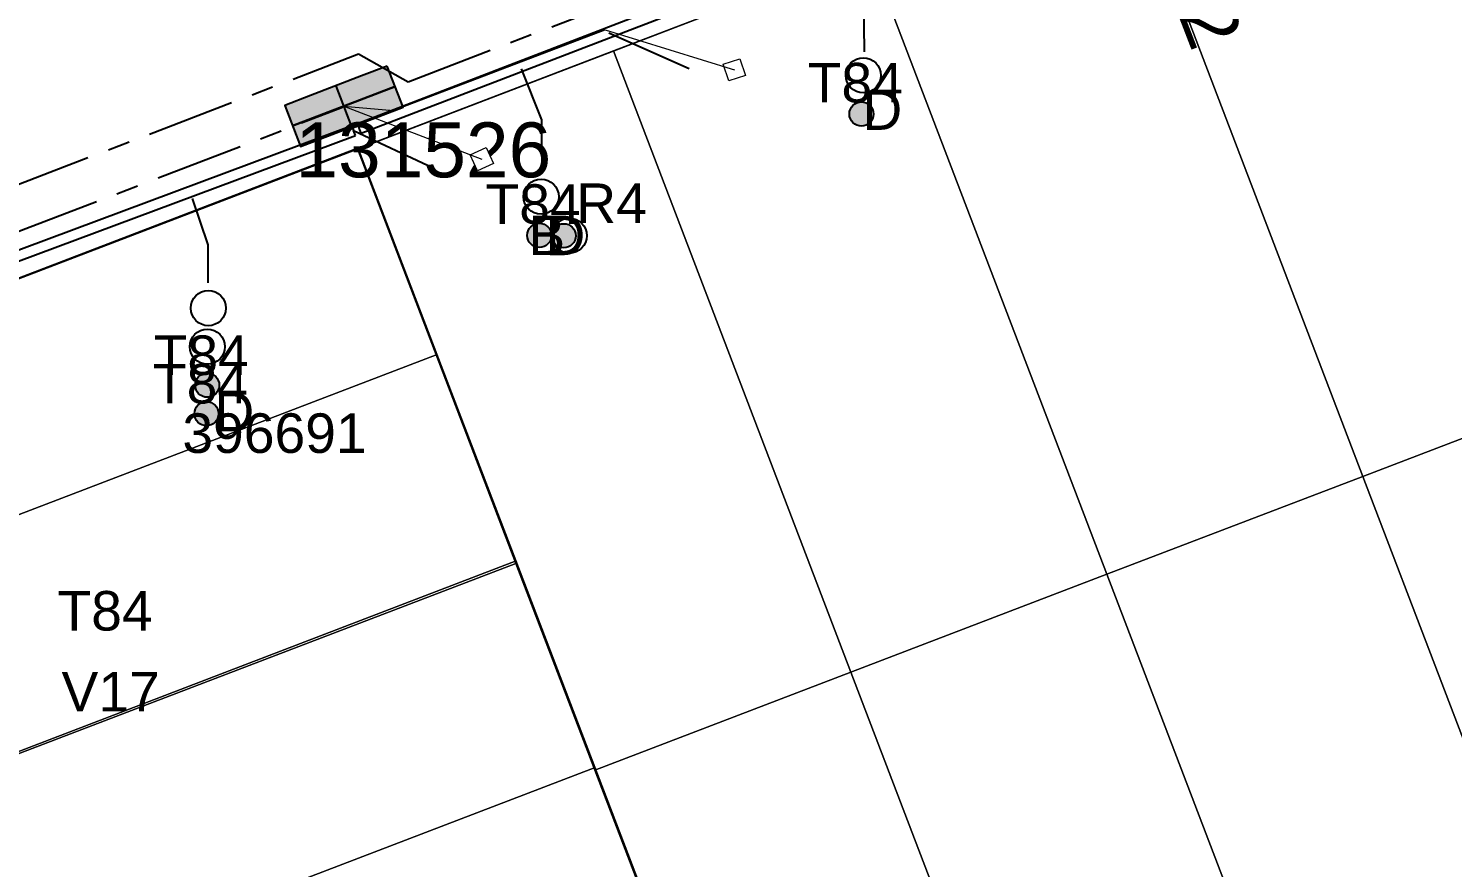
# Model space of a CAD drawing. Header units: metres. Extents: x 0 to 310918, y 0 to 6270107.
# Drawn here: x 310169.1 to 310234, y 6269802 to 6269840.2 of the extents above; entities that cross this region are included whole.
import ezdxf
from ezdxf.enums import TextEntityAlignment as Align

# ---------------------------------------------------------------- set-up
doc = ezdxf.new("R2010")
doc.units = ezdxf.units.M
doc.linetypes.add('Cable Exist UG', pattern=[7, 4, -1, 1, -1])
doc.linetypes.add('PHANTOMX2', pattern=[6.6, 3, -0.75, 0.2, -0.75, 0.2, -0.75, 0.2, -0.75])
doc.layers.get('0').update_dxf_attribs({"color": 6})
doc.layers.add('_User Miscellaneous12', color=252, linetype='Continuous', lineweight=13, plot=False, transparency=0.75)
for name, color, linetype, lineweight in [('Cadastre Buildings_SP_EXT', 78, 'Continuous', 15), ('Cadastre Developer_SP_EXT', 98, 'Continuous', 15), ('Cadastre Developer_SP_NEW', 92, 'Continuous', 15), ('Cadastre Land Parcels_SP_EXT', 118, 'Continuous', 15), ('Cadastre Roads_SP_EXT', 218, 'Continuous', 15), ('Mains_LV_EXT', 163, 'Continuous', 25), ('Services_SP_EXT', 42, 'PHANTOMX2', 20)]:
    doc.layers.add(name, color=color, linetype=linetype, lineweight=lineweight)
for name, color, linetype in [('Duct_SP_EXT', 30, 'Continuous'), ('SupportsUG_SP_LV_EXT', 7, 'Continuous'), ('SupportsUG_SP_LV_SL_EXT', 7, 'Continuous'), ('Trench_SP_EXT', 7, 'Continuous')]:
    doc.layers.add(name, color=color, linetype=linetype)
doc.styles.add('COLUMN_LABEL', font='arial.ttf', dxfattribs={"height": 2})
doc.styles.add('iecARIAL', font='arial.ttf', dxfattribs={"height": 2})
doc.styles.add('POLE_LABEL', font='arial.ttf', dxfattribs={"height": 2})
doc.styles.get("Standard").update_dxf_attribs({"font": 'arial.ttf'})

# ---------------------------------------------------------------- blocks, each defined once
blk = doc.blocks.new('COLUMN_EXT')
blk.add_hatch(color=256).paths.add_polyline_path([(1.5, -1.5), (1.5, 1.5), (-1.5, 1.5), (-1.5, -1.5)])
blk.add_lwpolyline([(1.5, 1.5), (-1.5, 1.5), (-1.5, -1.5), (1.5, -1.5)], close=True)
at = {"flags": 9}
for tag, p in [('NOTES', (-1.813, 2)), ('STREETNAME', (-1.813, 1.6)), ('LOCATION', (-1.813, 1.4)), ('SUBURB', (-1.813, 1.8)), ('LEGEND', (-1.813, 1.2)), ('OWNED_BY', (-1.813, 0.6)), ('USAGE', (-1.813, 1)), ('STATE', (-1.813, 0.8)), ('COLUMN_TYPE', (-1.813, 0.4))]:
    blk.add_attdef(tag, text='', height=0.2, rotation=180, dxfattribs=at).set_placement(p, align=Align.MIDDLE_LEFT)
at = {"flags": 1}
blk.add_attdef('Z', (-1.813, 2.351), '', height=0.2, rotation=180, dxfattribs=at)
at = {"flags": 9}
for tag, style, p in [('STRUCTURE_PLANT_NUMBER', 'POLE_LABEL', (-1.813, -0.031)), ('STREET_CODE', 'COLUMN_LABEL', (-1.813, 0.2))]:
    blk.add_attdef(tag, text='', height=0.2, rotation=180, dxfattribs=dict(at, style=style)).set_placement(p, align=Align.MIDDLE_LEFT)
at = {"style": 'COLUMN_LABEL', "width": 0.9, "flags": 8}
blk.add_attdef('ASSET_NUM', text='', height=2, rotation=270, dxfattribs=at).set_placement((2, -4), align=Align.MIDDLE_LEFT)
blk = doc.blocks.new('PILLAR_EXT')
blk.add_hatch(color=256).paths.add_polyline_path([(-2.5, 1), (-2.5, -1), (2.5, -1), (2.5, 1)])
for p, q in [((0, 1), (0, -1)), ((-2.5, 0), (2.5, 0))]:
    blk.add_line(p, q)
at = {"ltscale": 10}
blk.add_line((2.5, 0), (-2.5, 0), dxfattribs=at)
blk.add_lwpolyline([(-2.5, -1), (-1.25, -1), (1.25, -1), (2.5, -1), (2.5, 1), (-2.5, 1)], close=True)
at = {"width": 0.9, "flags": 8}
blk.add_attdef('ASSET_NUM', text='', height=2, rotation=90, dxfattribs=at).set_placement((-2, 4), align=Align.MIDDLE_LEFT)
for tag, p, flags in [('OWNED_BY', (0, -0.2), 9), ('STATE', (0, -0.4), 9), ('SUPPORT_TYPE', (0, -0.6), 9), ('USAGE', (0, -0.8), 9), ('LEGEND', (0, -1), 9), ('LOCATION', (0, -1.2), 9), ('NOTES', (0, -1.4), 9), ('STREETNAME', (0, -1.8), 9), ('SUBURB', (0, -2), 1), ('PARENT', (0, -1.6), 9)]:
    blk.add_attdef(tag, p, '', height=0.2, dxfattribs=dict(flags=flags))
blk = doc.blocks.new('DUCT_EXT')
blk.add_circle((0, 0.8), 0.8)
at = {"flags": 1}
blk.add_attdef('Z', (0, 0), '', height=0.2, dxfattribs=at)
at = {"flags": 9}
for tag, p in [('DUCT_CODE', (0, 0)), ('XSECT_TYPE', (0, -0.2)), ('STATE', (0, -0.6)), ('FB_REFERENCE', (0, -0.4)), ('NOTES', (0, -0.8))]:
    blk.add_attdef(tag, text='', height=0.2, dxfattribs=at).set_placement(p, align=Align.MIDDLE_LEFT)
blk = doc.blocks.new('CCP_EXT')
at = {"flags": 9}
for tag, p in [('OWNED_BY', (0, -1)), ('USAGE', (0, -1.2)), ('LEGEND', (0, -1.4)), ('STATE', (0, -1.8)), ('LIFE_SUPPORT', (0, -1.6)), ('NOTES', (0, -2))]:
    blk.add_attdef(tag, text='', height=0.2, dxfattribs=at).set_placement(p, align=Align.MIDDLE_LEFT)
at = {"transparency": 33554651}
blk.add_wipeout([(0, 0.566), (0.566, 0), (0, -0.566), (-0.566, 0)], dxfattribs=at)
blk.add_lwpolyline([(-0.566, 0), (0, 0.566), (0.566, 0), (0, -0.566), (-0.566, 0)])
at = {"flags": 1}
blk.add_attdef('Z', (0, 0), '', height=0.2, dxfattribs=at)
at = {"flags": 9}
for tag, p in [('CCP_TYPE', (0, 0)), ('OPERATING_VOLTAGE', (0, -0.6)), ('CONSTRUCTED_VOLTAGE', (0, -0.2)), ('NO_PHASES', (0, -0.4)), ('ORIENTATION', (0, -0.8))]:
    blk.add_attdef(tag, text='', height=0.2, dxfattribs=at).set_placement(p, align=Align.MIDDLE_LEFT)
blk = doc.blocks.new('CABLE_LARGE_EXT')
h = blk.add_hatch(color=256)
edge = h.paths.add_edge_path()
edge.add_arc((0, 0.55), 0.55, 0, 360)
blk.add_circle((0, 0.55), 0.55)
at = {"flags": 1}
blk.add_attdef('Z', (0, 0), '', height=0.2, dxfattribs=at)
at = {"flags": 9}
for tag, p in [('COND_CODE', (0, 0)), ('XSECT_SIZE', (0, -0.6)), ('STATE', (0, -0.4)), ('FB_REFERENCE', (0, -0.2)), ('NOTES', (0, -0.8))]:
    blk.add_attdef(tag, text='', height=0.2, dxfattribs=at).set_placement(p, align=Align.MIDDLE_LEFT)

msp = doc.modelspace()

# ---------------------------------------------------------------- linework, layer by layer
at = {"layer": 'Cadastre Buildings_SP_EXT', "linetype": 'Continuous'}
msp.add_lwpolyline([(310198.524, 6269797.029), (310194.931, 6269806.431), (310191.336, 6269815.833), (310162.182, 6269804.706), (310169.305, 6269785.869), (310198.524, 6269797.029)], close=True, dxfattribs=at)
at = {"layer": 'Cadastre Developer_SP_EXT'}
for points in [[(310184.149, 6269834.753), (310158.611, 6269824.977), (310156.306, 6269819.818), (310158.472, 6269814.147), (310187.746, 6269825.354), (310184.149, 6269834.753)], [(310187.746, 6269825.354), (310158.472, 6269814.147), (310162.063, 6269804.745), (310191.345, 6269815.954), (310187.746, 6269825.354)], [(310191.345, 6269815.954), (310162.063, 6269804.745), (310165.654, 6269795.342), (310194.943, 6269806.554), (310191.345, 6269815.954)], [(310194.943, 6269806.554), (310165.654, 6269795.342), (310169.246, 6269785.939), (310198.542, 6269797.153), (310194.943, 6269806.554)]]:
    msp.add_lwpolyline(points, close=True, dxfattribs=at)
at = {"layer": 'Cadastre Developer_SP_NEW', "linetype": 'Continuous'}
for points in [[(310241.566, 6269824.261), (310230.759, 6269852.551), (310219.101, 6269848.09), (310229.907, 6269819.804), (310241.566, 6269824.261)], [(310229.907, 6269819.804), (310219.101, 6269848.09), (310207.443, 6269843.629), (310218.248, 6269815.347), (310229.907, 6269819.804)], [(310252.358, 6269796.042), (310241.566, 6269824.261), (310229.907, 6269819.804), (310240.7, 6269791.581), (310252.358, 6269796.042)], [(310240.7, 6269791.581), (310229.907, 6269819.804), (310218.248, 6269815.347), (310229.042, 6269787.12), (310240.7, 6269791.581)], [(310229.042, 6269787.12), (310218.248, 6269815.347), (310206.589, 6269810.889), (310217.383, 6269782.658), (310229.042, 6269787.12)], [(310217.383, 6269782.658), (310206.589, 6269810.889), (310194.931, 6269806.431), (310198.524, 6269797.029), (310205.726, 6269778.197), (310217.383, 6269782.658)]]:
    msp.add_lwpolyline(points, close=True, dxfattribs=at)
at = {"layer": 'Cadastre Developer_SP_NEW'}
for points in [[(310184.149, 6269834.753), (310158.611, 6269824.977), (310156.306, 6269819.818), (310158.472, 6269814.147), (310187.746, 6269825.354), (310184.149, 6269834.753)], [(310187.746, 6269825.354), (310158.472, 6269814.147), (310162.063, 6269804.745), (310191.345, 6269815.954), (310187.746, 6269825.354)], [(310191.345, 6269815.954), (310162.063, 6269804.745), (310165.654, 6269795.342), (310194.943, 6269806.554), (310191.345, 6269815.954)], [(310194.943, 6269806.554), (310165.654, 6269795.342), (310169.246, 6269785.939), (310198.542, 6269797.153), (310194.943, 6269806.554)]]:
    msp.add_lwpolyline(points, close=True, dxfattribs=at)
at = {"layer": 'Cadastre Land Parcels_SP_EXT', "linetype": 'Continuous'}
for points in [[(310241.566, 6269824.261), (310230.759, 6269852.551), (310219.101, 6269848.09), (310229.907, 6269819.804), (310241.566, 6269824.261)], [(310229.907, 6269819.804), (310219.101, 6269848.09), (310207.443, 6269843.629), (310218.248, 6269815.347), (310229.907, 6269819.804)], [(310218.248, 6269815.347), (310207.443, 6269843.629), (310195.786, 6269839.168), (310206.589, 6269810.889), (310218.248, 6269815.347)], [(310206.589, 6269810.889), (310195.786, 6269839.168), (310184.128, 6269834.706), (310191.336, 6269815.833), (310194.931, 6269806.431), (310206.589, 6269810.889)], [(310252.358, 6269796.042), (310241.566, 6269824.261), (310229.907, 6269819.804), (310240.7, 6269791.581), (310252.358, 6269796.042)], [(310240.7, 6269791.581), (310229.907, 6269819.804), (310218.248, 6269815.347), (310229.042, 6269787.12), (310240.7, 6269791.581)], [(310229.042, 6269787.12), (310218.248, 6269815.347), (310206.589, 6269810.889), (310217.383, 6269782.658), (310229.042, 6269787.12)], [(310217.383, 6269782.658), (310206.589, 6269810.889), (310194.931, 6269806.431), (310198.524, 6269797.029), (310205.726, 6269778.197), (310217.383, 6269782.658)]]:
    msp.add_lwpolyline(points, close=True, dxfattribs=at)
at = {"layer": 'Duct_SP_EXT'}
for p, q in [((310184.118, 6269835.868), (310184.204, 6269835.644)), ((310160.117, 6269826.919), (310183.859, 6269835.774)), ((310160.285, 6269826.469), (310184.027, 6269835.324)), ((310183.859, 6269835.774), (310183.943, 6269835.549)), ((310184.027, 6269835.324), (310183.943, 6269835.549)), ((310184.29, 6269835.42), (310184.204, 6269835.644))]:
    msp.add_line(p, q, dxfattribs=at)
for points in [[(310207.207, 6269839.131), (310207.19, 6269841.547), (310206.264, 6269843.869)], [(310192.535, 6269833.606), (310192.518, 6269836.023), (310191.592, 6269838.344)], [(310177.321, 6269828.618), (310177.321, 6269830.341), (310176.606, 6269832.453)]]:
    msp.add_lwpolyline(points, dxfattribs=at)
at = {"layer": 'Mains_LV_EXT', "linetype": 'Cable Exist UG'}
msp.add_lwpolyline([(310160.203, 6269804.01), (310156.967, 6269804.064), (310150.897, 6269819.968), (310150.897, 6269819.968), (310154.191, 6269827.567), (310159.881, 6269829.669), (310161.964, 6269828.379), (310161.964, 6269828.379), (310183.441, 6269836.6)], dxfattribs=at)
at = {"layer": 'Trench_SP_EXT', "linetype": 'Cable Exist UG'}
for points in [[(310195.573, 6269839.987), (310199.713, 6269838.145)], [(310183.943, 6269835.549), (310187.968, 6269833.663)]]:
    msp.add_lwpolyline(points, dxfattribs=at)

# ---------------------------------------------------------------- block references
at = {"layer": 'Duct_SP_EXT'}
for name, p, rotation in [('DUCT_EXT', (310206.359, 6269838.045), 270.6031209084102), ('CABLE_LARGE_EXT', (310206.526, 6269836.289), 270.6031209084102), ('DUCT_EXT', (310191.687, 6269832.521), 270.6031209084102), ('CABLE_LARGE_EXT', (310191.855, 6269830.765), 270.6031209084102), ('CABLE_LARGE_EXT', (310191.855, 6269830.765), 270.6031209084102), ('CABLE_LARGE_EXT', (310192.966, 6269830.753), 270.0500610910119), ('CABLE_LARGE_EXT', (310192.966, 6269830.753), 270.0500610910119), ('DUCT_EXT', (310192.966, 6269830.753), 270.2803975925147), ('DUCT_EXT', (310176.528, 6269827.454), 270.4273639613049), ('DUCT_EXT', (310176.484, 6269825.709), 269.6333843254394), ('CABLE_LARGE_EXT', (310176.729, 6269823.954), 269.8209423639773), ('CABLE_LARGE_EXT', (310176.697, 6269822.657), 269.8209423639773)]:
    msp.add_blockref(name, p, dxfattribs=dict(at, rotation=rotation))
at = {"layer": 'SupportsUG_SP_LV_EXT'}
ref = msp.add_blockref('PILLAR_EXT', (310183.504, 6269836.648), dxfattribs=dict(at, rotation=200.9950310568027))
ref.add_attrib('ASSET_NUM', '131526', dxfattribs={"layer": '0', "height": 2.5, "style": 'iecARIAL'}).set_placement((310181.295, 6269834.662), align=Align.MIDDLE_LEFT)
at = {"layer": 'SupportsUG_SP_LV_SL_EXT'}
ref = msp.add_blockref('COLUMN_EXT', (310218.303, 6269850.082), dxfattribs=dict(at, rotation=200.4698442729518))
ref.add_attrib('ASSET_NUM', '900022', dxfattribs={"layer": '0', "height": 2.5, "rotation": 291.11364, "style": 'COLUMN_LABEL'}).set_placement((310220.303, 6269850.832), align=Align.TOP_LEFT)

# ---------------------------------------------------------------- texts
at = {"layer": 'Duct_SP_EXT'}
for s, p in [('T84', (310204.627, 6269836.821)), ('D', (310207.117, 6269835.573)), ('T84', (310189.955, 6269831.296)), ('T84', (310189.955, 6269831.296)), ('R4', (310194.086, 6269831.335)), ('B', (310191.905, 6269829.871)), ('D', (310192.684, 6269829.869)), ('T84', (310174.84, 6269824.417)), ('T84', (310174.807, 6269823.121)), ('D', (310177.607, 6269821.847)), ('396691', (310176.149, 6269820.871)), ('T84', (310170.462, 6269812.785)), ('V17', (310170.644, 6269809.102))]:
    msp.add_text(s, height=1.8, dxfattribs=at).set_placement(p)

# ---------------------------------------------------------------- next in the draw order: block references
at = {"layer": 'Services_SP_EXT'}
for p, rotation in [((310201.285, 6269838.302), 62.99503090347346), ((310189.785, 6269834.239), 158.9950309820002)]:
    msp.add_blockref('CCP_EXT', p, dxfattribs=dict(at, rotation=rotation))

# ---------------------------------------------------------------- next in the draw order: linework, layer by layer
at = {"layer": '_User Miscellaneous12'}
for points in [[(310183.504, 6269836.648), (310185.771, 6269836.459), (310195.398, 6269840.131), (310201.286, 6269838.302)], [(310183.504, 6269836.648), (310189.785, 6269834.239)]]:
    msp.add_lwpolyline(points, dxfattribs=at)
at = {"layer": 'Cadastre Buildings_SP_EXT', "linetype": 'Continuous'}
msp.add_lwpolyline([(310191.336, 6269815.833), (310184.128, 6269834.706), (310158.778, 6269825.005), (310156.462, 6269819.836), (310162.182, 6269804.706), (310191.336, 6269815.833)], close=True, dxfattribs=at)
at = {"layer": 'Cadastre Developer_SP_NEW', "linetype": 'Continuous'}
for points in [[(310218.248, 6269815.347), (310207.443, 6269843.629), (310195.786, 6269839.168), (310206.589, 6269810.889), (310218.248, 6269815.347)], [(310206.589, 6269810.889), (310195.786, 6269839.168), (310184.128, 6269834.706), (310191.336, 6269815.833), (310194.931, 6269806.431), (310206.589, 6269810.889)]]:
    msp.add_lwpolyline(points, close=True, dxfattribs=at)
at = {"layer": 'Cadastre Roads_SP_EXT', "linetype": 'Continuous'}
msp.add_lwpolyline([(310458.471, 6269939.689), (310453.01, 6269956.698), (310238.545, 6269874.579), (310152.761, 6269841.733), (310158.778, 6269825.005), (310458.471, 6269939.689)], close=True, dxfattribs=at)
at = {"layer": 'Duct_SP_EXT'}
for p, q in [((310184.118, 6269835.868), (310218.711, 6269849.174)), ((310184.29, 6269835.42), (310218.883, 6269848.726))]:
    msp.add_line(p, q, dxfattribs=at)
at = {"layer": 'Mains_LV_EXT', "linetype": 'Cable Exist UG'}
msp.add_lwpolyline([(310108.921, 6269802.684), (310107.666, 6269804.062), (310104.955, 6269811.912), (310104.955, 6269811.912), (310133.68, 6269822.929), (310134.142, 6269822.637), (310134.142, 6269822.637), (310135.659, 6269821.584), (310160.406, 6269831.085), (310161.578, 6269830.374), (310161.578, 6269830.374), (310184.175, 6269839.03), (310186.43, 6269837.763), (310215.088, 6269848.739), (310216.18, 6269851.258), (310226.487, 6269855.196), (310230.241, 6269854.432)], dxfattribs=at)

doc.saveas('drawing.dxf')
